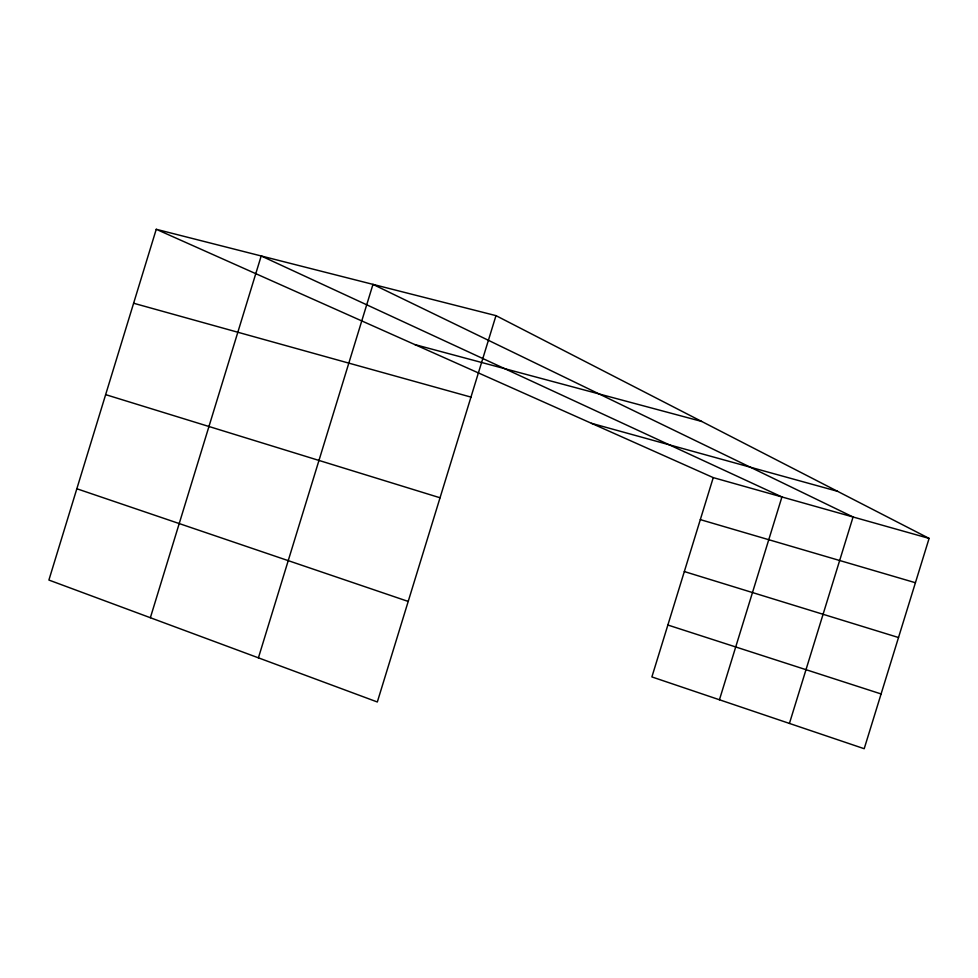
<?xml version="1.0" encoding="UTF-8"?>
<svg xmlns="http://www.w3.org/2000/svg" width="978" height="978" viewBox="0 0 978 978"><rect width="100%" height="100%" fill="white"/><g stroke="black" fill="none" stroke-linecap="round" stroke-linejoin="round"><path stroke-width="1.47" d="M156.248 229.292L48.9 580.052L377.325 701.984L495.98 315.637L156.248 229.292L713.255 477.619L929.1 538.401L864.197 748.708L651.886 676.923L713.255 477.619M150.367 617.717L261.199 255.967L781.935 496.958L719.441 699.771M258.412 657.839L372.973 284.378L853.073 516.995L789.429 723.427M414.855 344.586L701.703 421.445M591.433 423.303L837.523 491.298M133.619 303.241L470.968 397.105M700.321 519.624L915.42 582.729M684.331 571.555L898.513 637.522M105.648 394.635L440.051 497.778M667.864 625.028L881.092 693.952M76.846 488.755L408.205 601.433M495.98 315.637L929.1 538.401"/></g></svg>
